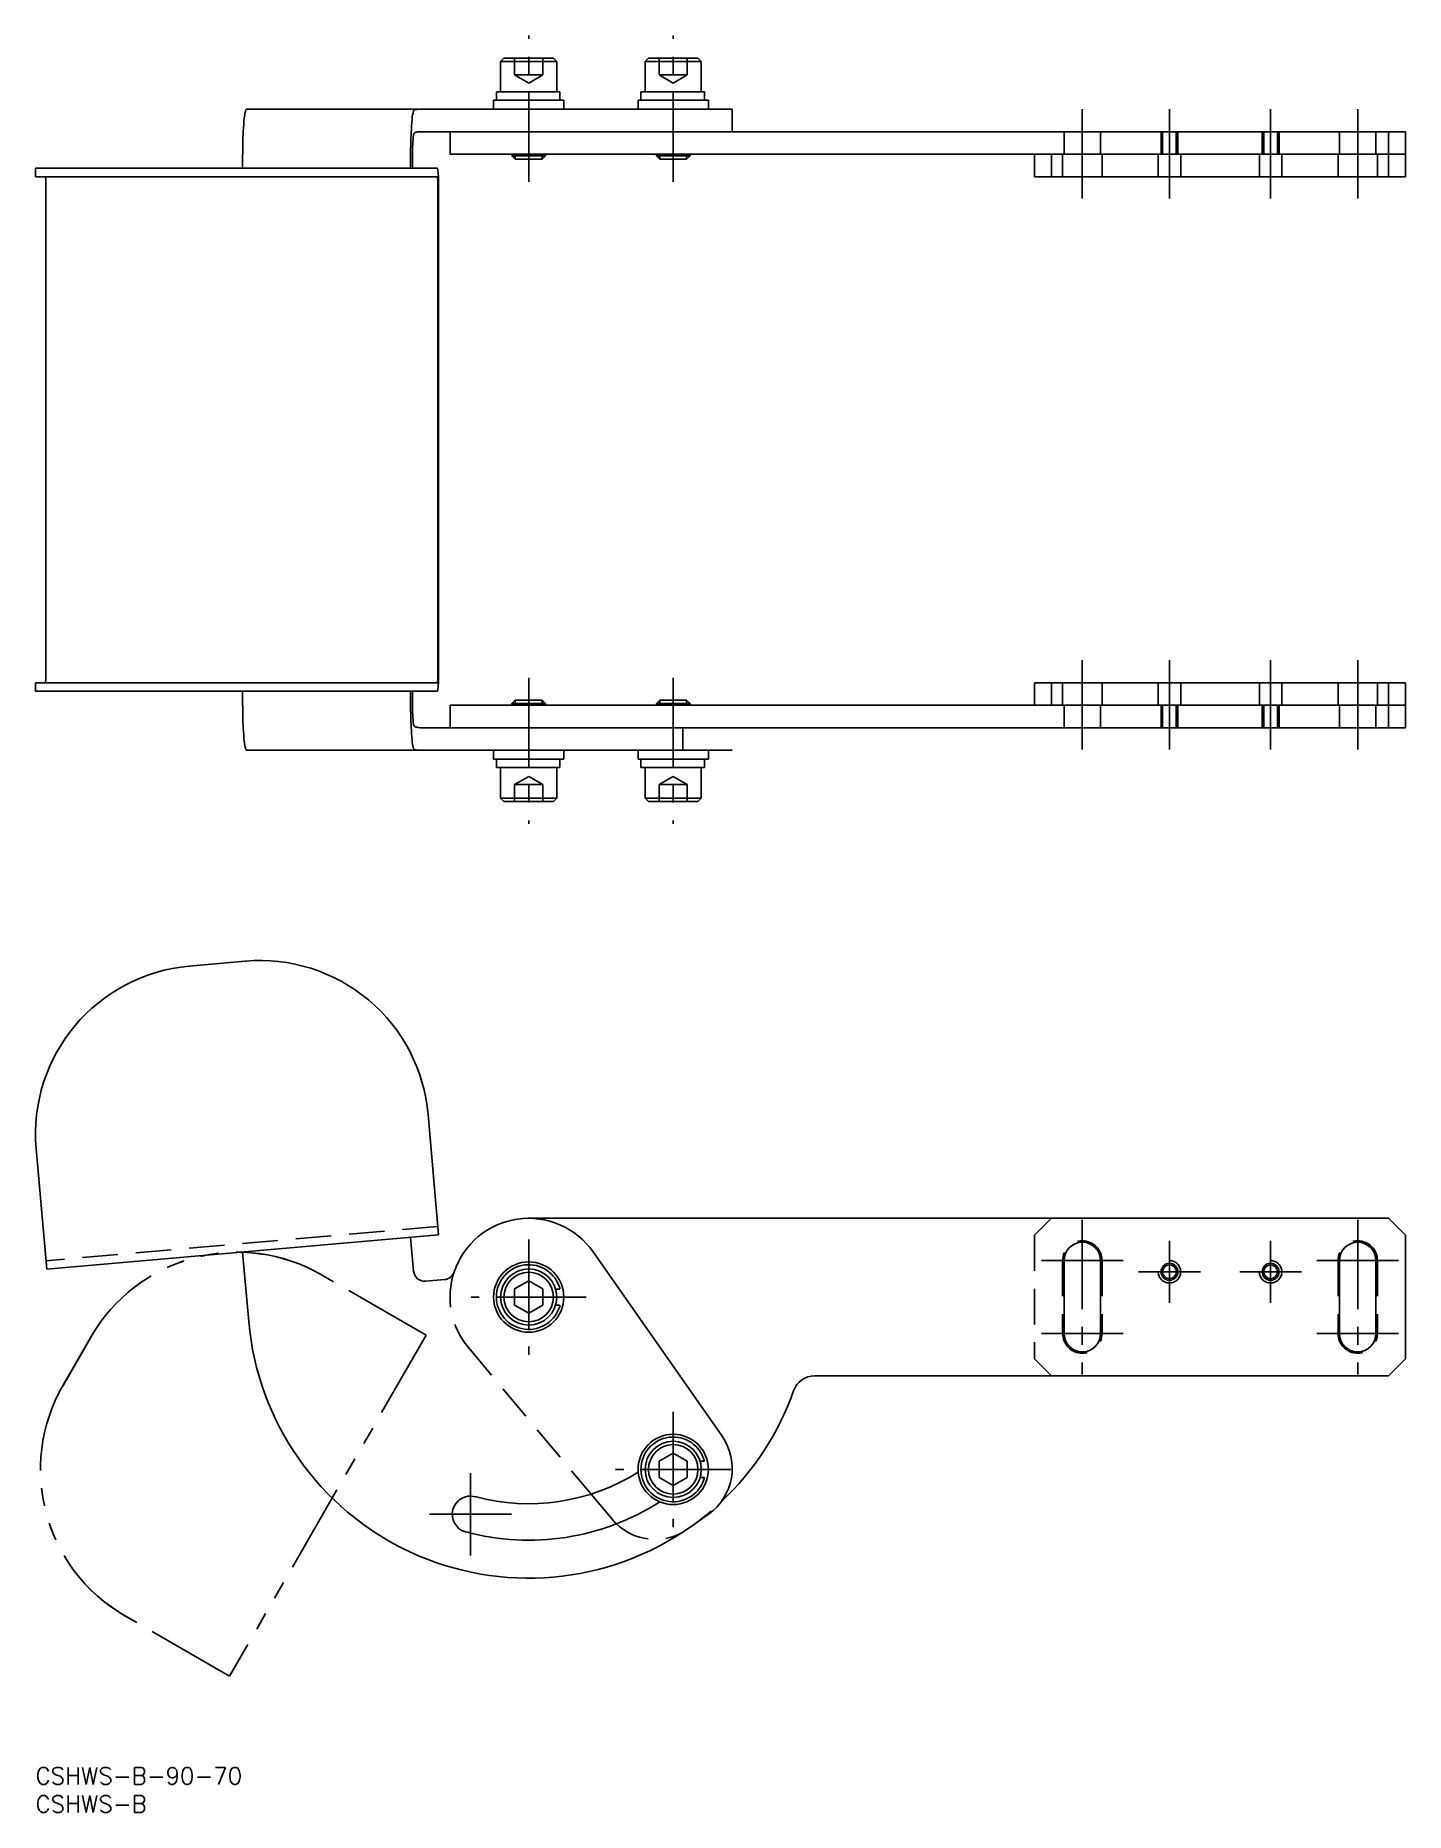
# Model space of a CAD drawing. Extents: x 0 to 244, y -8 to 308.
import ezdxf

# ---------------------------------------------------------------- set-up
doc = ezdxf.new("R2010")
doc.units = 0
doc.header["$LTSCALE"] = 0.5
for name, pattern in [('CENTER', [50.8, 31.75, -6.35, 6.35, -6.35]), ('DASHED', [19.05, 12.7, -6.35]), ('PHANTOM', [63.5, 31.75, -6.35, 6.35, -6.35, 6.35, -6.35])]:
    doc.linetypes.add(name, pattern=pattern)
doc.layers.get('0').update_dxf_attribs({"linetype": 'CONTINUOUS'})
doc.layers.add('CENTER', color=1, linetype='CENTER')
doc.styles.get("Standard").update_dxf_attribs({"font": 'txt.shx', "height": 6, "bigfont": 'bigfont.shx'})

# ---------------------------------------------------------------- blocks, each defined once
blk = doc.blocks.new('*U60')
at = {"color": 7, "linetype": 'CONTINUOUS'}
blk.add_text('CSHWS-B-90-70', height=3, dxfattribs=at).set_placement((0, -3))
blk = doc.blocks.new('*U61')
at = {"color": 7, "linetype": 'CONTINUOUS'}
blk.add_text('CSHWS-B', height=3, dxfattribs=at).set_placement((0, -8))

msp = doc.modelspace()

# ---------------------------------------------------------------- linework, layer by layer
at = {"color": 7, "linetype": 'CONTINUOUS'}
for p, q in [((83.35, 304.01), (82.75, 303.41)), ((82.75, 303.41), (82.75, 298.01)), ((82.75, 303.41), (92.75, 303.41)), ((83.35, 304.01), (92.15, 304.01)), ((92.75, 303.41), (92.15, 304.01)), ((92.75, 298.01), (92.75, 303.41)), ((109.06, 304.01), (108.46, 303.41)), ((108.46, 303.41), (108.46, 298.01)), ((108.46, 303.41), (118.46, 303.41)), ((109.06, 304.01), (117.86, 304.01)), ((118.46, 303.41), (117.86, 304.01)), ((118.46, 298.01), (118.46, 303.41)), ((82, 296.51), (82, 298.01)), ((93.31, 298.01), (82, 298.01)), ((93.31, 298.01), (93.31, 296.51)), ((107.71, 296.51), (107.71, 298.01)), ((119.02, 298.01), (107.71, 298.01)), ((119.02, 298.01), (119.02, 296.51)), ((123.96, 294.91), (37.55, 294.91)), ((81.5, 294.91), (81.5, 296.51)), ((94, 296.51), (81.5, 296.51)), ((94, 296.51), (94, 294.91)), ((107.21, 294.91), (107.21, 296.51)), ((119.71, 296.51), (107.21, 296.51)), ((119.71, 296.51), (119.71, 294.91)), ((123.96, 294.91), (123.96, 290.91)), ((69.43, 290.91), (243.75, 290.91)), ((73.75, 286.91), (73.75, 290.91)), ((240.75, 282.91), (240.75, 290.91)), ((243.75, 282.91), (243.75, 290.91)), ((0, 284.41), (71.46, 284.41)), ((0, 284.41), (0, 282.91)), ((36.85, 284.41), (36.85, 286.91)), ((66.74, 284.41), (66.74, 286.91)), ((67.09, 284.41), (67.09, 286.91)), ((73.75, 286.91), (243.75, 286.91)), ((84.75, 286.91), (84.75, 286.62)), ((84.75, 286.62), (85.36, 286.01)), ((84.75, 286.62), (90.75, 286.62)), ((85.36, 286.01), (90.13, 286.01)), ((90.13, 286.01), (90.75, 286.62)), ((90.75, 286.62), (90.75, 286.91)), ((110.46, 286.91), (110.46, 286.62)), ((110.46, 286.62), (111.07, 286.01)), ((110.46, 286.62), (116.46, 286.62)), ((111.07, 286.01), (115.84, 286.01)), ((115.84, 286.01), (116.46, 286.62)), ((116.46, 286.62), (116.46, 286.91)), ((177.75, 282.91), (177.75, 286.91)), ((180.75, 282.91), (180.75, 286.91)), ((0, 282.91), (71.46, 282.91)), ((1.86, 281.41), (1.86, 194.41)), ((71.59, 194.41), (71.59, 281.41)), ((71.72, 194.41), (71.72, 281.41)), ((177.75, 282.91), (243.75, 282.91)), ((71.46, 192.91), (0, 192.91)), ((0, 192.91), (0, 191.41)), ((177.75, 192.91), (243.75, 192.91)), ((177.75, 188.91), (177.75, 192.91)), ((180.75, 188.91), (180.75, 192.91)), ((240.75, 192.91), (240.75, 184.91)), ((243.75, 184.91), (243.75, 192.91)), ((0, 191.41), (71.46, 191.41)), ((36.85, 191.41), (36.85, 188.88)), ((66.74, 191.41), (66.74, 188.91)), ((67.09, 191.41), (67.09, 188.91)), ((85.36, 189.81), (84.75, 189.19)), ((90.13, 189.81), (85.36, 189.81)), ((90.75, 189.19), (90.13, 189.81)), ((111.07, 189.81), (110.46, 189.19)), ((115.84, 189.81), (111.07, 189.81)), ((116.46, 189.19), (115.84, 189.81)), ((73.75, 188.91), (243.75, 188.91)), ((73.75, 184.91), (73.75, 188.91)), ((84.75, 189.19), (84.75, 188.91)), ((90.75, 189.19), (84.75, 189.19)), ((90.75, 188.91), (90.75, 189.19)), ((110.46, 189.19), (110.46, 188.91)), ((116.46, 189.19), (110.46, 189.19)), ((116.46, 188.91), (116.46, 189.19)), ((69.43, 184.91), (243.75, 184.91)), ((115.16, 184.91), (115.16, 180.91)), ((123.96, 180.91), (37.55, 180.91)), ((81.5, 180.91), (81.5, 179.31)), ((94, 179.31), (94, 180.91)), ((107.21, 180.91), (107.21, 179.31)), ((119.71, 179.31), (119.71, 180.91)), ((94, 179.31), (81.5, 179.31)), ((82, 179.31), (82, 177.81)), ((93.31, 177.81), (82, 177.81)), ((82.75, 177.81), (82.75, 172.41)), ((92.75, 172.41), (92.75, 177.81)), ((93.31, 177.81), (93.31, 179.31)), ((119.71, 179.31), (107.21, 179.31)), ((107.71, 179.31), (107.71, 177.81)), ((119.02, 177.81), (107.71, 177.81)), ((108.46, 177.81), (108.46, 172.41)), ((118.46, 172.41), (118.46, 177.81)), ((119.02, 177.81), (119.02, 179.31)), ((82.75, 172.41), (83.35, 171.81)), ((92.75, 172.41), (82.75, 172.41)), ((92.15, 171.81), (83.35, 171.81)), ((92.15, 171.81), (92.75, 172.41)), ((108.46, 172.41), (109.06, 171.81)), ((118.46, 172.41), (108.46, 172.41)), ((117.86, 171.81), (109.06, 171.81)), ((117.86, 171.81), (118.46, 172.41)), ((37.31, 143.39), (27.35, 142.52)), ((71.72, 94.7), (69.85, 116.12)), ((1.99, 88.6), (0.11, 110.02)), ((87.75, 97.66), (240.75, 97.66)), ((240.75, 97.66), (243.75, 94.66)), ((71.72, 94.7), (1.99, 88.6)), ((36.85, 91.65), (37.94, 79.3)), ((66.74, 94.27), (67.26, 88.29)), ((99.21, 91.69), (122.16, 58.92)), ((243.75, 72.66), (243.75, 94.66)), ((183, 77.16), (183, 90.16)), ((189.5, 90.16), (189.5, 77.16)), ((232, 77.16), (232, 90.16)), ((238.5, 90.16), (238.5, 77.16)), ((69.43, 86.47), (72.75, 86.76)), ((87.75, 86.54), (85.25, 85.1)), ((90.25, 85.1), (87.75, 86.54)), ((85.25, 85.1), (85.25, 82.21)), ((85.25, 82.21), (87.75, 80.77)), ((87.75, 80.77), (90.25, 82.21)), ((90.25, 82.21), (90.25, 85.1)), ((92.53, 85.09), (93.31, 85.09)), ((93.31, 82.22), (92.53, 82.22)), ((240.75, 69.66), (138.66, 69.66)), ((243.75, 72.66), (240.75, 69.66)), ((113.46, 55.9), (110.96, 54.46)), ((110.96, 54.46), (110.96, 51.57)), ((115.96, 54.46), (113.46, 55.9)), ((115.96, 51.57), (115.96, 54.46)), ((118.25, 54.45), (119.02, 54.45)), ((110.96, 51.57), (113.46, 50.13)), ((113.46, 50.13), (115.96, 51.57)), ((119.02, 51.58), (118.25, 51.58)), ((98.86, 48.63), (102.6, 44.13)), ((116.42, 42.7), (119.7, 44.99))]:
    msp.add_line(p, q, dxfattribs=at)
at = {"color": 3, "linetype": 'DASHED'}
for p, q in [((85.25, 304.01), (85.25, 301.01)), ((87.75, 304.01), (87.75, 301.01)), ((90.25, 304.01), (90.25, 301.01)), ((110.96, 304.01), (110.96, 301.01)), ((113.46, 304.01), (113.46, 301.01)), ((115.96, 304.01), (115.96, 301.01)), ((85.25, 301.01), (87.75, 299.56)), ((90.25, 301.01), (85.25, 301.01)), ((87.75, 299.56), (90.25, 301.01)), ((110.96, 301.01), (113.46, 299.56)), ((115.96, 301.01), (110.96, 301.01)), ((113.46, 299.56), (115.96, 301.01)), ((183, 290.91), (183, 286.91)), ((189.5, 290.91), (189.5, 286.91)), ((200.25, 290.91), (200.25, 286.91)), ((200.52, 290.91), (200.52, 286.91)), ((202.97, 290.91), (202.97, 286.91)), ((203.25, 290.91), (203.25, 286.91)), ((218.25, 290.91), (218.25, 286.91)), ((218.52, 290.91), (218.52, 286.91)), ((220.97, 290.91), (220.97, 286.91)), ((221.25, 290.91), (221.25, 286.91)), ((232, 290.91), (232, 286.91)), ((238.5, 290.91), (238.5, 286.91)), ((182.75, 286.91), (182.75, 282.91)), ((189.75, 286.91), (189.75, 282.91)), ((199.75, 286.91), (199.75, 282.91)), ((203.75, 286.91), (203.75, 282.91)), ((217.75, 286.91), (217.75, 282.91)), ((221.75, 286.91), (221.75, 282.91)), ((231.75, 286.91), (231.75, 282.91)), ((238.75, 286.91), (238.75, 282.91)), ((182.75, 192.91), (182.75, 188.91)), ((189.75, 192.91), (189.75, 188.91)), ((199.75, 192.91), (199.75, 188.91)), ((203.75, 192.91), (203.75, 188.91)), ((217.75, 192.91), (217.75, 188.91)), ((221.75, 192.91), (221.75, 188.91)), ((231.75, 192.91), (231.75, 188.91)), ((238.75, 192.91), (238.75, 188.91)), ((183, 188.91), (183, 184.91)), ((189.5, 188.91), (189.5, 184.91)), ((200.25, 188.91), (200.25, 184.91)), ((200.52, 188.91), (200.52, 184.91)), ((202.97, 188.91), (202.97, 184.91)), ((203.25, 188.91), (203.25, 184.91)), ((218.25, 188.91), (218.25, 184.91)), ((218.52, 188.91), (218.52, 184.91)), ((220.97, 188.91), (220.97, 184.91)), ((221.25, 188.91), (221.25, 184.91)), ((232, 188.91), (232, 184.91)), ((238.5, 188.91), (238.5, 184.91)), ((87.75, 176.25), (85.25, 174.81)), ((85.25, 171.81), (85.25, 174.81)), ((85.25, 174.81), (90.25, 174.81)), ((90.25, 174.81), (87.75, 176.25)), ((87.75, 171.81), (87.75, 174.81)), ((90.25, 171.81), (90.25, 174.81)), ((113.46, 176.25), (110.96, 174.81)), ((110.96, 171.81), (110.96, 174.81)), ((110.96, 174.81), (115.96, 174.81)), ((115.96, 174.81), (113.46, 176.25)), ((113.46, 171.81), (113.46, 174.81)), ((115.96, 171.81), (115.96, 174.81)), ((71.59, 96.2), (1.86, 90.1)), ((177.75, 94.66), (180.75, 97.66)), ((177.75, 94.66), (177.75, 72.66)), ((182.75, 90.16), (182.75, 77.16)), ((189.75, 90.16), (189.75, 77.16)), ((231.75, 90.16), (231.75, 77.16)), ((238.75, 90.16), (238.75, 77.16)), ((77.02, 74.66), (98.86, 48.63)), ((177.75, 72.66), (180.75, 69.66))]:
    msp.add_line(p, q, dxfattribs=at)
at = {"color": 3, "linetype": 'CONTINUOUS'}
for p, q in [((85.36, 286.01), (85.36, 286.91)), ((90.13, 286.01), (90.13, 286.91)), ((111.07, 286.01), (111.07, 286.91)), ((115.84, 286.01), (115.84, 286.91)), ((85.36, 189.81), (85.36, 188.91)), ((90.13, 189.81), (90.13, 188.91)), ((111.07, 189.81), (111.07, 188.91)), ((115.84, 189.81), (115.84, 188.91))]:
    msp.add_line(p, q, dxfattribs=at)
at = {"color": 3, "linetype": 'PHANTOM'}
for p, q in [((69.51, 76.87), (50.86, 87.63)), ((69.51, 76.87), (50.89, 87.62)), ((9.89, 76.6), (4.89, 67.94)), ((4.91, 67.97), (9.91, 76.63)), ((69.51, 76.87), (34.51, 16.24)), ((69.51, 76.87), (34.51, 16.24)), ((34.51, 16.24), (15.86, 27.01)), ((34.51, 16.24), (15.89, 26.99))]:
    msp.add_line(p, q, dxfattribs=at)
at = {"color": 7, "linetype": 'CONTINUOUS'}
for centre, radius in [((87.75, 83.66), 6.25), ((87.75, 83.66), 5), ((201.75, 88.16), 1.23), ((219.75, 88.16), 1.23), ((113.46, 53.01), 6.25), ((113.46, 53.01), 5)]:
    msp.add_circle(centre, radius, dxfattribs=at)
at = {"color": 3, "linetype": 'DASHED'}
for centre in [(201.75, 88.16), (219.75, 88.16)]:
    msp.add_circle(centre, 2, dxfattribs=at)
at = {"color": 3, "linetype": 'CONTINUOUS'}
for centre in [(201.75, 88.16), (219.75, 88.16)]:
    msp.add_circle(centre, 1.5, dxfattribs=at)
at = {"color": 7}
for centre in [(87.75, 83.66), (113.46, 53.01)]:
    msp.add_circle(centre, 4.4, dxfattribs=at)
at = {"color": 7, "linetype": 'CONTINUOUS'}
for centre, radius, start, end in [((48.78, 292.05), 11.71, 170.941, 173.5654), ((46.74, 292.38), 9.65, 168.3092, 170.9521), ((40.2, 293.73), 2.97, 161.4817, 168.2525), ((38.29, 294.37), 0.957, 152.6629, 161.1952), ((37.76, 294.64), 0.364, 139.7028, 152.3401), ((37.6, 294.77), 0.157, 128.9014, 138.3075), ((37.57, 294.81), 0.0972, 113.3191, 129.2386), ((37.55, 294.84), 0.0649, 90.3059, 113.3044), ((76.06, 292.34), 9.1, 165.2787, 175.1745), ((67.5, 294.54), 0.266, 108.4637, 153.8502), ((68.06, 292.84), 2.05, 90.1632, 108.1817), ((69.22, 254.67), 40.24, 90.2958, 91.6664), ((118.08, 287.01), 81.22, 177.2143, 180.0717), ((73.84, 289.26), 36.92, 173.62, 177.3694), ((148.85, 287), 82.11, 177.3478, 180.0619), ((121.46, 287.97), 54.7, 174.6123, 177.04), ((67.74, 290.31), 0.478, 115.086, 172.5912), ((68.28, 288.91), 1.98, 93.6743, 112.0212), ((69.15, 271.24), 19.67, 89.1969, 92.9228), ((95.63, 287.21), 28.55, 173.6361, 180.6023), ((71.46, 284.38), 0.0272, 52.8934, 88.8001), ((1.73, 282.89), 0.0148, 47.9449, 87.5515), ((1.65, 282.84), 0.111, 19.5785, 32.815), ((1.71, 282.87), 0.0397, 31.9226, 49.2977), ((1.43, 282.75), 0.353, 12.9339, 21.0707), ((0.81, 282.58), 0.992, 6.713, 14.3562), ((-0.97, 282.27), 2.8, 4.2469, 8.6422), ((-3.97, 281.93), 5.81, 2.3509, 5.4499), ((-13.38, 281.43), 15.23, 359.9289, 2.7853), ((71.46, 282.89), 0.0149, 47.9551, 87.5413), ((71.44, 282.87), 0.0397, 31.9226, 49.2977), ((71.41, 284.33), 0.101, 28.4927, 42.6238), ((71.45, 284.36), 0.046, 41.3632, 55.6368), ((71.38, 282.84), 0.111, 19.5785, 32.815), ((71.16, 282.75), 0.353, 12.9339, 21.0707), ((71.12, 284.17), 0.427, 15.033, 27.9123), ((70.54, 282.58), 0.992, 6.713, 14.3562), ((70.39, 283.94), 1.2, 9.9569, 16.6756), ((68.76, 282.27), 2.8, 4.2469, 8.6422), ((65.76, 281.93), 5.81, 2.3509, 5.4499), ((69.68, 283.75), 1.93, 7.0046, 12.0366), ((56.36, 281.43), 15.23, 359.9289, 2.7853), ((48.4, 281.55), 23.32, 359.6601, 5.995), ((1.73, 192.92), 0.0148, 272.4485, 312.0551), ((1.65, 192.98), 0.111, 327.185, 340.4215), ((1.71, 192.94), 0.0397, 310.7023, 328.0774), ((1.43, 193.07), 0.353, 338.9293, 347.0661), ((0.81, 193.24), 0.992, 345.6438, 353.287), ((-0.97, 193.54), 2.8, 351.3578, 355.7531), ((-3.97, 193.89), 5.81, 354.5501, 357.6491), ((-13.38, 194.39), 15.23, 357.2147, 0.0711), ((71.46, 192.92), 0.0148, 272.4485, 312.0551), ((71.44, 192.94), 0.0397, 310.7023, 328.0774), ((71.38, 192.98), 0.111, 327.185, 340.4215), ((71.16, 193.07), 0.353, 338.9293, 347.0661), ((70.54, 193.24), 0.992, 345.6438, 353.287), ((68.76, 193.54), 2.8, 351.3578, 355.7531), ((65.76, 193.89), 5.81, 354.5501, 357.6491), ((56.36, 194.39), 15.23, 357.2147, 0.0711), ((48.4, 194.27), 23.32, 354.005, 0.3399), ((71.46, 191.44), 0.0272, 271.1999, 307.1066), ((71.41, 191.49), 0.101, 317.3762, 331.5073), ((71.45, 191.45), 0.046, 304.3632, 318.6368), ((71.12, 191.64), 0.427, 332.0877, 344.967), ((70.39, 191.87), 1.2, 343.3244, 350.0431), ((69.68, 192.07), 1.93, 347.9634, 352.9954), ((118.08, 188.81), 81.22, 179.9492, 182.7857), ((148.85, 188.82), 82.11, 179.9381, 182.6522), ((95.63, 188.61), 28.55, 179.3977, 186.3639), ((73.84, 186.55), 36.92, 182.6306, 186.38), ((121.46, 187.84), 54.7, 182.96, 185.3877), ((67.74, 185.51), 0.478, 187.4088, 244.914), ((68.28, 186.91), 1.98, 247.9788, 266.3257), ((69.15, 204.57), 19.67, 267.0772, 270.8031), ((48.78, 183.76), 11.71, 186.4346, 189.059), ((46.74, 183.44), 9.65, 189.0479, 191.6908), ((40.2, 182.09), 2.97, 191.7475, 198.5183), ((38.29, 181.45), 0.957, 198.8048, 207.3371), ((37.76, 181.18), 0.364, 207.6599, 220.2972), ((37.6, 181.05), 0.157, 221.6925, 231.0986), ((37.57, 181), 0.0972, 230.7614, 246.6809), ((37.55, 180.97), 0.0649, 246.6956, 269.6941), ((76.06, 183.47), 9.1, 184.8255, 194.7213), ((67.5, 181.28), 0.266, 206.1498, 251.5363), ((68.06, 182.98), 2.05, 251.8183, 269.8368), ((70.18, 277.08), 96.18, 268.7322, 269.3056), ((30, 112.63), 30, 95, 185), ((39.96, 113.51), 30, 5, 95), ((87.75, 83.66), 14, 35, 161.4218), ((186.25, 90.16), 3.25, 0, 180), ((235.25, 90.16), 3.25, 0, 180), ((87.75, 83.66), 5.75, 14.4775, 345.5225), ((69.26, 88.46), 2, 185, 275), ((72.58, 88.75), 2, 275, 341.4218), ((87.75, 83.66), 50, 185, 305), ((186.25, 77.16), 3.25, 180, 0), ((235.25, 77.16), 3.25, 180, 0), ((138.66, 65.66), 4, 90, 160.5288), ((87.75, 83.66), 50, 313.2508, 340.5288), ((113.46, 53.01), 5.75, 14.4775, 345.5225), ((113.96, 53.18), 10, 305, 35), ((87.75, 83.66), 36.75, 255, 302.0156), ((77.39, 45.02), 3.25, 75, 255), ((87.75, 83.66), 43.25, 255, 302.6409), ((110.26, 50.56), 10, 220, 226.3307)]:
    msp.add_arc(centre, radius, start, end, dxfattribs=at)
at = {"color": 3, "linetype": 'DASHED'}
for centre, radius, start, end in [((186.25, 90.16), 3.5, 0, 180), ((235.25, 90.16), 3.5, 0, 180), ((87.75, 83.66), 14, 161.4218, 220), ((186.25, 77.16), 3.5, 180, 0), ((235.25, 77.16), 3.5, 180, 0), ((87.75, 83.66), 50, 303.1789, 313.2508), ((110.26, 50.56), 10, 226.3307, 298.975)]:
    msp.add_arc(centre, radius, start, end, dxfattribs=at)
at = {"color": 3, "linetype": 'PHANTOM'}
for centre, start, end in [((35.89, 61.64), 60, 150), ((35.89, 61.63), 60, 150), ((30.89, 52.98), 150, 240), ((30.89, 52.97), 150, 240)]:
    msp.add_arc(centre, 30, start, end, dxfattribs=at)
at = {"layer": 'CENTER', "color": 1, "linetype": 'CENTER'}
for p, q in [((87.75, 282.01), (87.75, 308.01)), ((113.46, 282.01), (113.46, 308.01)), ((186.25, 294.91), (186.25, 278.91)), ((201.75, 294.91), (201.75, 278.91)), ((219.75, 294.91), (219.75, 278.91)), ((235.25, 294.91), (235.25, 278.91)), ((186.25, 196.91), (186.25, 180.91)), ((201.75, 196.91), (201.75, 180.91)), ((219.75, 196.91), (219.75, 180.91)), ((235.25, 196.91), (235.25, 180.91)), ((87.75, 193.81), (87.75, 167.81)), ((113.46, 193.81), (113.46, 167.81)), ((186.25, 97.41), (186.25, 69.91)), ((235.25, 97.41), (235.25, 69.91)), ((87.75, 93.91), (87.75, 73.41)), ((201.75, 93.66), (201.75, 82.66)), ((219.75, 93.66), (219.75, 82.66)), ((193.5, 90.16), (179, 90.16)), ((242.5, 90.16), (228, 90.16)), ((207.25, 88.16), (196.25, 88.16)), ((225.25, 88.16), (214.25, 88.16)), ((98, 83.66), (77.5, 83.66)), ((193.5, 77.16), (179, 77.16)), ((242.5, 77.16), (228, 77.16)), ((113.46, 63.26), (113.46, 42.76)), ((77.39, 37.72), (77.39, 52.32)), ((123.71, 53.01), (103.21, 53.01)), ((84.7, 45.02), (70.09, 45.02))]:
    msp.add_line(p, q, dxfattribs=at)

# ---------------------------------------------------------------- block references
at = {"color": 7, "linetype": 'CONTINUOUS'}
for name in ['*U60', '*U61']:
    msp.add_blockref(name, (0, 0), dxfattribs=at)

doc.saveas('drawing.dxf')
